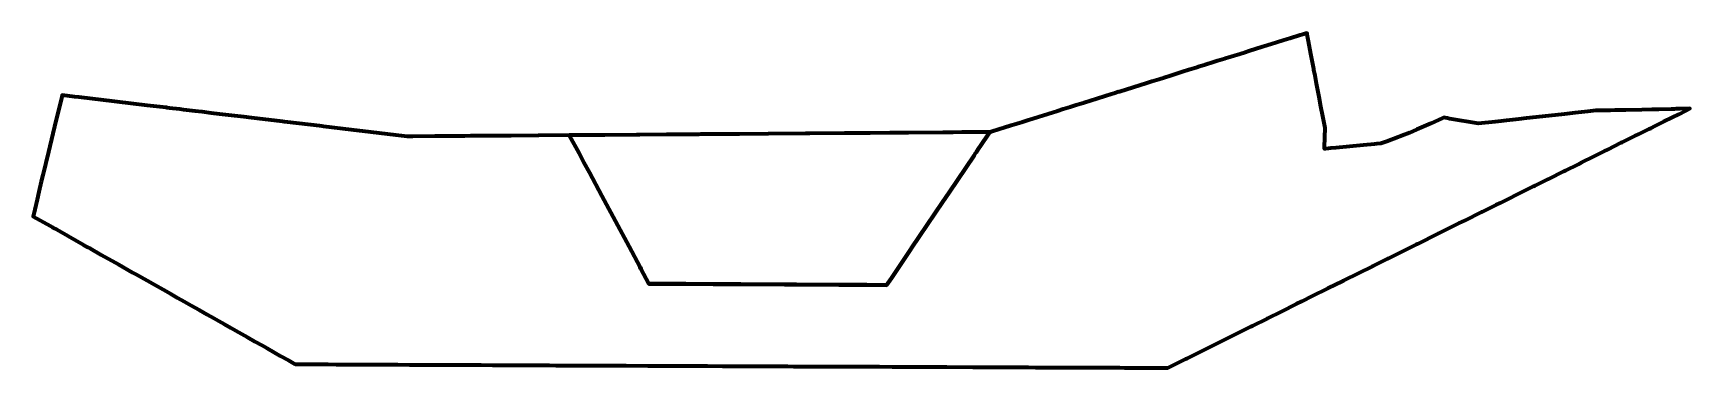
# Model space of a CAD drawing. Header units: metres. Extents: x 808220 to 808433, y 9156678 to 9156721.
import ezdxf

# ---------------------------------------------------------------- set-up
doc = ezdxf.new("R2010")
doc.units = ezdxf.units.M
doc.header["$MEASUREMENT"] = 0
doc.layers.add('2836-21125', color=1, linetype='Continuous')

msp = doc.modelspace()

# ---------------------------------------------------------------- linework, layer by layer
at = {"layer": '2836-21125', "color": 254, "lineweight": 70, "true_color": 0xcccccc}
msp.add_lwpolyline([(808219.87, 9156698.77), (808219.67, 9156697.89), (808221.88, 9156696.65), (808222.16, 9156696.48), (808222.25, 9156696.43), (808222.7, 9156696.18), (808224.15, 9156695.36), (808226.14, 9156694.24), (808226.68, 9156693.93), (808227.05, 9156693.73), (808228.42, 9156692.95), (808230.69, 9156691.67), (808232.46, 9156690.67), (808232.89, 9156690.43), (808234.33, 9156689.62), (808235.33, 9156689.05), (808236.4, 9156688.45), (808237.38, 9156687.9), (808238.24, 9156687.41), (808239.11, 9156686.92), (808240.01, 9156686.41), (808241.02, 9156685.84), (808242.05, 9156685.26), (808242.91, 9156684.78), (808243.51, 9156684.43), (808244.29, 9156684), (808245.11, 9156683.53), (808246.1, 9156682.97), (808247.26, 9156682.32), (808248.21, 9156681.78), (808249.11, 9156681.28), (808249.78, 9156680.89), (808250.72, 9156680.36), (808251.47, 9156679.94), (808252.52, 9156679.35), (808253.39, 9156678.86), (808253.41, 9156678.85), (808254.42, 9156678.84), (808255.63, 9156678.84), (808256.51, 9156678.83), (808257.6, 9156678.83), (808258.66, 9156678.82), (808259.24, 9156678.82), (808259.72, 9156678.82), (808260.92, 9156678.81), (808262.7, 9156678.81), (808263.04, 9156678.81), (808263.35, 9156678.8), (808264.85, 9156678.8), (808266.06, 9156678.79), (808266.29, 9156678.79), (808266.54, 9156678.79), (808268.1, 9156678.78), (808269.98, 9156678.78), (808270.37, 9156678.77), (808270.78, 9156678.77), (808272.79, 9156678.76), (808274.63, 9156678.76), (808275.07, 9156678.75), (808276.36, 9156678.75), (808276.82, 9156678.75), (808277.29, 9156678.75), (808278.78, 9156678.74), (808280.32, 9156678.73), (808280.9, 9156678.73), (808281.56, 9156678.73), (808283.11, 9156678.72), (808284.4, 9156678.72), (808285.14, 9156678.71), (808286.08, 9156678.71), (808286.95, 9156678.7), (808287.92, 9156678.7), (808288.87, 9156678.7), (808290.12, 9156678.69), (808291.22, 9156678.69), (808291.95, 9156678.68), (808293.31, 9156678.68), (808294.65, 9156678.67), (808295.93, 9156678.67), (808298.75, 9156678.65), (808300.07, 9156678.65), (808301.62, 9156678.64), (808303.22, 9156678.64), (808305.01, 9156678.63), (808306.45, 9156678.62), (808308.36, 9156678.61), (808310.05, 9156678.61), (808310.97, 9156678.6), (808313.68, 9156678.59), (808315.42, 9156678.58), (808316.75, 9156678.58), (808317.51, 9156678.57), (808318.54, 9156678.57), (808319.67, 9156678.57), (808320.47, 9156678.56), (808321.8, 9156678.56), (808322.37, 9156678.55), (808323.88, 9156678.55), (808324.31, 9156678.55), (808326.09, 9156678.54), (808326.59, 9156678.54), (808328.16, 9156678.53), (808328.56, 9156678.53), (808330.23, 9156678.52), (808330.69, 9156678.52), (808332.32, 9156678.51), (808332.7, 9156678.51), (808334.5, 9156678.5), (808334.76, 9156678.5), (808336.6, 9156678.49), (808336.9, 9156678.49), (808337.21, 9156678.49), (808340.58, 9156678.48), (808341.55, 9156678.47), (808342.71, 9156678.47), (808343.51, 9156678.46), (808344.64, 9156678.46), (808345.39, 9156678.46), (808346.49, 9156678.45), (808347.71, 9156678.45), (808348.64, 9156678.44), (808349.58, 9156678.44), (808350.88, 9156678.43), (808351.51, 9156678.43), (808352.78, 9156678.43), (808354.21, 9156678.42), (808354.85, 9156678.42), (808356.43, 9156678.41), (808357.16, 9156678.41), (808357.87, 9156678.4), (808359.47, 9156678.4), (808360.11, 9156678.39), (808361.76, 9156678.39), (808362.13, 9156678.39), (808363.67, 9156678.38), (808365.19, 9156678.37), (808365.67, 9156678.37), (808365.69, 9156678.38), (808366.37, 9156678.72), (808367.99, 9156679.52), (808368.14, 9156679.6), (808369.51, 9156680.28), (808369.93, 9156680.49), (808370.18, 9156680.62), (808372.09, 9156681.56), (808373.1, 9156682.07), (808374.2, 9156682.61), (808374.89, 9156682.96), (808376.37, 9156683.69), (808376.59, 9156683.8), (808378.5, 9156684.75), (808378.55, 9156684.77), (808380.32, 9156685.65), (808382.25, 9156686.61), (808382.99, 9156686.98), (808384.32, 9156687.64), (808386.23, 9156688.59), (808386.32, 9156688.63), (808388.19, 9156689.56), (808388.29, 9156689.61), (808388.38, 9156689.66), (808390.22, 9156690.57), (808392.06, 9156691.48), (808392.09, 9156691.5), (808393.41, 9156692.15), (808394.01, 9156692.46), (808394.03, 9156692.46), (808395.92, 9156693.4), (808397.71, 9156694.29), (808397.78, 9156694.33), (808397.85, 9156694.36), (808400.47, 9156695.66), (808400.47, 9156695.67), (808400.48, 9156695.67), (808403.13, 9156696.99), (808403.89, 9156697.36), (808406.09, 9156698.46), (808406.1, 9156698.46), (808406.11, 9156698.47), (808406.15, 9156698.49), (808407.93, 9156699.37), (808408.48, 9156699.64), (808409.51, 9156700.16), (808410.67, 9156700.73), (808412.33, 9156701.56), (808412.73, 9156701.76), (808412.94, 9156701.86), (808414.69, 9156702.73), (808414.71, 9156702.74), (808414.71, 9156702.74), (808416.66, 9156703.71), (808416.84, 9156703.8), (808418.52, 9156704.63), (808418.98, 9156704.86), (808420.44, 9156705.59), (808421.83, 9156706.28), (808422.3, 9156706.51), (808424.04, 9156707.38), (808424.14, 9156707.43), (808424.65, 9156707.68), (808425.77, 9156708.24), (808426.26, 9156708.48), (808427.64, 9156709.16), (808427.82, 9156709.25), (808428.4, 9156709.55), (808429.52, 9156710.1), (808430.59, 9156710.63), (808431.48, 9156711.07), (808432.29, 9156711.48), (808432.86, 9156711.76), (808431.62, 9156711.73), (808431.1, 9156711.72), (808430.87, 9156711.71), (808430.44, 9156711.71), (808428.87, 9156711.67), (808427.96, 9156711.65), (808426.7, 9156711.62), (808424.56, 9156711.58), (808424.48, 9156711.58), (808423.19, 9156711.55), (808422.63, 9156711.54), (808420.9, 9156711.5), (808420.78, 9156711.5), (808419.72, 9156711.38), (808418.11, 9156711.2), (808416.73, 9156711.05), (808413.08, 9156710.65), (808411.82, 9156710.52), (808410.86, 9156710.41), (808410.06, 9156710.32), (808409.27, 9156710.24), (808408.6, 9156710.16), (808407.79, 9156710.08), (808405.61, 9156709.84), (808401.98, 9156710.46), (808401.67, 9156710.52), (808401.36, 9156710.57), (808401.18, 9156710.6), (808401.02, 9156710.53), (808399.51, 9156709.86), (808397.74, 9156709.07), (808396.8, 9156708.66), (808396.58, 9156708.57), (808396.1, 9156708.39), (808394.78, 9156707.89), (808394.43, 9156707.76), (808393.88, 9156707.55), (808393.1, 9156707.26), (808392.59, 9156707.21), (808392.27, 9156707.18), (808390.84, 9156707.04), (808387.29, 9156706.7), (808386.67, 9156706.65), (808386.38, 9156706.62), (808385.99, 9156706.58), (808385.86, 9156706.57), (808385.83, 9156706.57), (808385.83, 9156706.6), (808385.83, 9156706.78), (808385.91, 9156709.29), (808385.58, 9156711.01), (808385.43, 9156711.83), (808385.35, 9156712.24), (808385.19, 9156713.05), (808384.82, 9156714.99), (808384.63, 9156716.01), (808384.49, 9156716.75), (808384.48, 9156716.79), (808384.47, 9156716.88), (808384.09, 9156718.83), (808383.78, 9156720.45), (808383.62, 9156721.33), (808383.6, 9156721.43), (808383.57, 9156721.49), (808383.2, 9156721.37), (808382.73, 9156721.23), (808381.4, 9156720.81), (808381.05, 9156720.7), (808380.47, 9156720.52), (808378.98, 9156720.05), (808378.56, 9156719.92), (808377.87, 9156719.71), (808376.1, 9156719.15), (808375.64, 9156719.01), (808374.94, 9156718.79), (808373.06, 9156718.2), (808372.97, 9156718.17), (808372.09, 9156717.9), (808371.56, 9156717.73), (808370.5, 9156717.4), (808369.77, 9156717.17), (808369.43, 9156717.06), (808368.39, 9156716.74), (808367.57, 9156716.48), (808366.02, 9156716), (808365.21, 9156715.74), (808364.54, 9156715.53), (808363.63, 9156715.25), (808362.97, 9156715.04), (808359.46, 9156713.94), (808359.34, 9156713.91), (808358.85, 9156713.75), (808358.43, 9156713.62), (808357.63, 9156713.37), (808356.56, 9156713.04), (808354.94, 9156712.53), (808353.88, 9156712.2), (808353.1, 9156711.95), (808352.23, 9156711.68), (808351.48, 9156711.45), (808347.77, 9156710.29), (808347.63, 9156710.24), (808346.98, 9156710.04), (808346.24, 9156709.81), (808345.52, 9156709.58), (808344.56, 9156709.28), (808344.14, 9156709.15), (808342.81, 9156708.73), (808342.76, 9156708.73), (808342.56, 9156708.43), (808341.66, 9156707.09), (808341.27, 9156706.52), (808341, 9156706.12), (808340.95, 9156706.05), (808340.75, 9156705.74), (808337.54, 9156700.98), (808336.7, 9156699.73), (808333.74, 9156695.33), (808332.66, 9156693.73), (808332.62, 9156693.67), (808330.12, 9156689.94), (808329.7, 9156689.32), (808329.5, 9156689.03), (808326.95, 9156689.05), (808324.15, 9156689.06), (808323.35, 9156689.07), (808317.91, 9156689.1), (808316.36, 9156689.11), (808310.72, 9156689.14), (808309.28, 9156689.15), (808307.16, 9156689.16), (808303.64, 9156689.18), (808302.43, 9156689.19), (808298.92, 9156689.21), (808297.88, 9156691.15), (808297.77, 9156691.35), (808296.35, 9156694.01), (808294.61, 9156697.26), (808293.16, 9156699.96), (808292.85, 9156700.55), (808291.25, 9156703.53), (808290.55, 9156704.84), (808290.27, 9156705.36), (808289.92, 9156706.02), (808288.71, 9156708.26), (808288.69, 9156708.31), (808288.69, 9156708.31), (808288.68, 9156708.33), (808288.67, 9156708.33), (808288.66, 9156708.33), (808284.7, 9156708.3), (808284.65, 9156708.3), (808281.17, 9156708.28), (808280.98, 9156708.27), (808275.96, 9156708.24), (808275.24, 9156708.23), (808271.34, 9156708.2), (808268.49, 9156708.18), (808267.8, 9156708.18), (808266.36, 9156708.35), (808263.14, 9156708.73), (808260.59, 9156709.04), (808257.04, 9156709.46), (808256.81, 9156709.49), (808256.52, 9156709.53), (808252.41, 9156710.02), (808252.01, 9156710.07), (808251.98, 9156710.07), (808251.76, 9156710.1), (808248.51, 9156710.48), (808247.75, 9156710.57), (808246.77, 9156710.69), (808245.19, 9156710.88), (808243.65, 9156711.07), (808242.6, 9156711.19), (808241.42, 9156711.33), (808240.53, 9156711.44), (808239.04, 9156711.62), (808238.54, 9156711.68), (808237.21, 9156711.84), (808236.95, 9156711.87), (808236.9, 9156711.87), (808236.78, 9156711.89), (808234.33, 9156712.18), (808232.25, 9156712.43), (808228.4, 9156712.89), (808227.29, 9156713.02), (808225.57, 9156713.23), (808225, 9156713.3), (808223.41, 9156713.49), (808223.27, 9156712.91), (808222.61, 9156710.19), (808221.63, 9156706.18), (808220.9, 9156703.18), (808220.7, 9156702.37), (808220.4, 9156701.06), (808220.17, 9156700.07)], close=True, dxfattribs=at)
at = {"layer": '2836-21125', "color": 131, "lineweight": 70, "true_color": 0xbbffff}
msp.add_lwpolyline([(808288.68, 9156708.33), (808288.69, 9156708.31), (808288.69, 9156708.31), (808288.71, 9156708.26), (808289.92, 9156706.02), (808290.27, 9156705.36), (808290.55, 9156704.84), (808291.25, 9156703.53), (808292.85, 9156700.55), (808293.16, 9156699.96), (808294.61, 9156697.26), (808296.35, 9156694.01), (808297.77, 9156691.35), (808297.88, 9156691.15), (808298.92, 9156689.21), (808302.43, 9156689.19), (808303.64, 9156689.18), (808307.16, 9156689.16), (808309.28, 9156689.15), (808310.72, 9156689.14), (808316.36, 9156689.11), (808317.91, 9156689.1), (808323.35, 9156689.07), (808324.15, 9156689.06), (808326.95, 9156689.05), (808329.5, 9156689.03), (808329.7, 9156689.32), (808330.12, 9156689.94), (808332.62, 9156693.67), (808332.66, 9156693.73), (808333.74, 9156695.33), (808336.7, 9156699.73), (808337.54, 9156700.98), (808340.75, 9156705.74), (808340.95, 9156706.05), (808341, 9156706.12), (808341.27, 9156706.52), (808341.66, 9156707.09), (808342.56, 9156708.43), (808342.76, 9156708.73), (808341.39, 9156708.72), (808339.17, 9156708.71), (808338.05, 9156708.7), (808336.75, 9156708.69), (808332.33, 9156708.65), (808330.18, 9156708.64), (808330.04, 9156708.64), (808329.92, 9156708.64), (808327.34, 9156708.62), (808327.18, 9156708.62), (808326.57, 9156708.61), (808324.51, 9156708.6), (808324.07, 9156708.59), (808319.59, 9156708.56), (808319.07, 9156708.56), (808314.25, 9156708.52), (808314.24, 9156708.52), (808310.51, 9156708.49), (808310.48, 9156708.49), (808310.04, 9156708.49), (808308.01, 9156708.47), (808305.58, 9156708.46), (808305.35, 9156708.45), (808303.61, 9156708.44), (808303.2, 9156708.44), (808301.5, 9156708.43), (808301.18, 9156708.42), (808297.7, 9156708.4), (808297.69, 9156708.4), (808297.68, 9156708.4), (808297.33, 9156708.39), (808293.21, 9156708.36), (808293.12, 9156708.36), (808293.02, 9156708.36)], close=True, dxfattribs=at)

doc.saveas('drawing.dxf')
